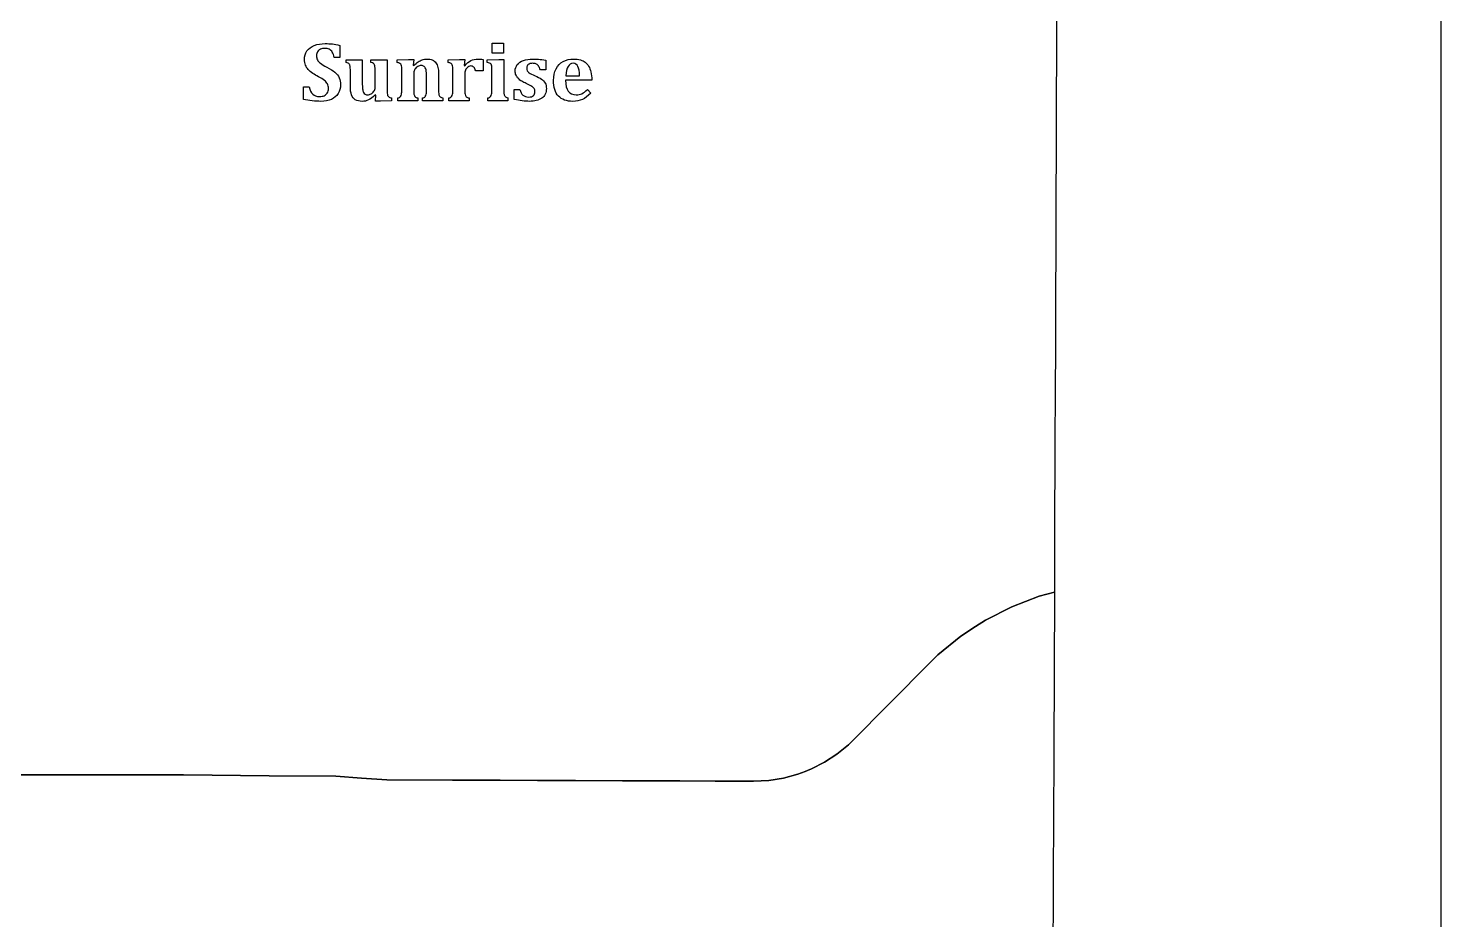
# Model space of a CAD drawing. Extents: x 0 to 800, y 146 to 730.
# Drawn here: x 671.9 to 800, y 456.5 to 537.4 of the extents above; entities that cross this region are included whole.
import ezdxf

# ---------------------------------------------------------------- set-up
doc = ezdxf.new("R2010")
doc.units = 0
doc.layers.get('0').update_dxf_attribs({"linetype": 'CONTINUOUS'})

msp = doc.modelspace()

# ---------------------------------------------------------------- linework, layer by layer
at = {"color": 7}
for points in [[(0, 730), (800, 730), (800, 146), (0, 146), (0, 730)], [(700.14784, 535.803064), (700.14784, 534.715568), (699.634088, 534.715568)], [(714.98284, 536.001832), (714.98284, 535.08308), (713.955344, 535.08308), (713.955344, 536.001832), (714.98284, 536.001832)], [(700.714048, 534.25804), (700.714088, 534.505584)], [(700.714088, 534.505584), (702.17284, 534.505584), (702.17284, 532.424336)], [(702.956544, 534.258056), (702.956544, 534.50556), (704.41904, 534.50556), (704.41904, 531.88056)], [(705.337896, 534.250552), (705.337896, 534.505552), (706.3654, 534.535552), (706.837896, 534.535552), (706.781656, 533.995552), (706.826616, 533.984272)], [(709.97284, 534.250576), (709.97284, 534.505576), (711.000344, 534.535576), (711.47284, 534.535576), (711.420344, 533.969336)], [(713.137808, 534.51684), (713.137808, 533.48184), (712.459064, 533.48184)], [(713.512856, 534.250552), (713.512856, 534.505552), (714.544104, 534.535552), (715.012856, 534.535552), (715.012856, 531.869304)], [(718.8304, 534.445608), (718.8304, 533.571856), (718.3354, 533.571856)], [(701.088984, 532.049336), (701.088984, 533.421832)], [(703.331568, 531.974312), (703.331568, 533.421808)], [(705.754096, 531.865552), (705.754096, 533.4068)], [(706.83784, 533.313048), (706.83784, 531.869304)], [(709.084144, 533.241752), (709.084144, 531.869256)], [(710.38904, 531.865576), (710.38904, 533.406824)], [(711.420344, 533.969336), (711.469064, 533.958056)], [(711.472776, 533.065576), (711.472776, 531.869328)], [(713.92912, 531.865584), (713.92912, 533.609336)], [(720.634088, 533.039336), (721.88284, 533.039336)], [(696.844088, 530.894352), (696.844088, 532.049352), (697.35784, 532.049336)], [(708.000368, 531.865584), (708.000368, 532.866832)], [(715.957872, 530.901888), (715.957872, 531.798136), (716.460344, 531.79808)], [(722.992808, 532.634368), (720.615312, 532.634368)], [(722.59156, 531.798112), (722.895344, 531.46808)], [(704.83152, 531.036808), (704.83152, 530.78556), (703.81152, 530.7518), (703.357768, 530.7518), (703.391528, 531.2918), (703.346488, 531.30308)], [(707.197816, 531.033048), (707.197816, 530.785552), (705.386568, 530.785552), (705.386568, 531.033048)], [(709.46284, 530.785584), (707.644088, 530.785584), (707.644088, 531.03308)], [(709.462864, 531.032992), (709.46284, 530.785584)], [(711.870264, 531.033072), (711.870264, 530.785576), (710.021512, 530.785576), (710.021512, 531.033072)], [(715.387824, 531.033088), (715.387824, 530.785592), (713.557824, 530.785592), (713.55784, 531.03308)]]:
    msp.add_lwpolyline(points, dxfattribs=at)
at = {"color": 1}
for points in [[(765.165625, 541.68125), (765.115625, 530.071875), (765.103125, 526.175), (765.084375, 522.096875), (765.04375, 508.415625), (765.03125, 504.43125), (764.996875, 499.7875), (764.975, 491.246875), (764.9625, 486.228125), (763.584375, 485.859375), (761.0875, 484.896875), (758.70625, 483.678125), (757.809375, 483.09375), (756.465625, 482.21875), (754.3875, 480.53125), (753.421875, 479.559375), (750.265625, 476.3875), (746.2625, 472.36875), (745.225, 471.525), (744.103125, 470.79375), (742.9125, 470.184375), (742.55, 470.046875), (742.34375, 469.965625), (741.665625, 469.703125), (740.375, 469.35625), (739.053125, 469.146875), (737.665625, 469.078125), (734.1875, 469.078125), (730.9625, 469.1), (729.9125, 469.103125), (725.778125, 469.121875), (721.521875, 469.1375), (718.065625, 469.15), (714.671875, 469.1625), (710.36875, 469.178125), (704.40625, 469.203125), (702.09375, 469.3625), (699.771875, 469.521875), (693.7375, 469.571875), (685.94375, 469.640625), (677.934375, 469.65625), (675.484375, 469.659375), (670.315625, 469.665625)], [(670.315625, 469.665625), (675.484375, 469.659375), (677.934375, 469.65625), (685.94375, 469.640625), (693.7375, 469.571875), (699.771875, 469.521875), (702.09375, 469.3625), (704.40625, 469.203125), (710.36875, 469.178125), (714.671875, 469.1625), (718.065625, 469.15), (721.521875, 469.1375), (725.778125, 469.121875), (729.9125, 469.103125), (730.9625, 469.1), (734.1875, 469.078125), (737.665625, 469.078125), (739.053125, 469.146875), (740.375, 469.35625), (741.665625, 469.703125), (742.34375, 469.965625), (742.55, 470.046875), (742.9125, 470.184375), (744.103125, 470.79375), (745.225, 471.525), (746.2625, 472.36875), (750.265625, 476.3875), (753.421875, 479.559375), (754.3875, 480.53125), (756.465625, 482.21875), (757.809375, 483.09375), (758.70625, 483.678125), (761.0875, 484.896875), (763.584375, 485.859375), (764.9625, 486.228125), (764.90625, 471.759375), (764.875, 465.365625), (764.85625, 460.778125), (764.821875, 451.640625)]]:
    msp.add_lwpolyline(points, dxfattribs=at)
at = {"color": 7}
for points in [[(697.151592, 535.30804), (697.304088, 535.52304), (697.524712, 535.68616), (697.813464, 535.797416)], [(697.813464, 535.797416), (698.102216, 535.908664), (698.436592, 535.964288), (698.816592, 535.964296)], [(698.816592, 535.964296), (699.039088, 535.964288), (699.251592, 535.952456), (699.454088, 535.928696)], [(699.454088, 535.928696), (699.656592, 535.904936), (699.88784, 535.863096), (700.14784, 535.803064)], [(696.92284, 534.524296), (696.92284, 534.831792), (696.99908, 535.09304), (697.151592, 535.30804)], [(697.01472, 534.01804), (696.95344, 534.16804), (696.92284, 534.336792), (696.92284, 534.524296)], [(698.111592, 535.22748), (698.046552, 535.128728), (698.014088, 535.009352), (698.014088, 534.86936)], [(698.014088, 534.86936), (698.014088, 534.724352), (698.042248, 534.598728), (698.098464, 534.49248)], [(698.098464, 534.49248), (698.154704, 534.386232), (698.249088, 534.28248), (698.381592, 534.181232)], [(698.37784, 535.450608), (698.265336, 535.400608), (698.176592, 535.326224), (698.111592, 535.22748)], [(698.760344, 535.525568), (698.61784, 535.52556), (698.490336, 535.500528), (698.37784, 535.450608)], [(699.176592, 535.443064), (699.066592, 535.498024), (698.92784, 535.52556), (698.760344, 535.525568)], [(699.452216, 535.186192), (699.378456, 535.30244), (699.286592, 535.388064), (699.176592, 535.443064)], [(699.634088, 534.715568), (699.586568, 534.913064), (699.52596, 535.069936), (699.452216, 535.186192)], [(706.826616, 533.984272), (706.981616, 534.121768), (707.117864, 534.229888), (707.235368, 534.308648)], [(707.235368, 534.308648), (707.352864, 534.387368), (707.475992, 534.449888), (707.604744, 534.496144)], [(707.604744, 534.496144), (707.733488, 534.542384), (707.869112, 534.565504), (708.011616, 534.565504)], [(708.011616, 534.565504), (708.216616, 534.565496), (708.386616, 534.536144), (708.521616, 534.477376)], [(708.521616, 534.477376), (708.656616, 534.418656), (708.765984, 534.333), (708.849744, 534.220504)], [(711.469064, 533.958056), (711.65156, 534.173056), (711.839056, 534.328056), (712.03156, 534.423056)], [(712.03156, 534.423056), (712.224056, 534.518056), (712.432808, 534.565552), (712.657808, 534.56556)], [(712.657808, 534.56556), (712.810304, 534.565552), (712.970304, 534.54932), (713.137808, 534.51684)], [(716.231648, 534.055584), (716.361648, 534.220576), (716.547272, 534.346832), (716.78852, 534.434336)], [(716.78852, 534.434336), (717.029768, 534.521832), (717.305392, 534.565576), (717.6154, 534.565584)], [(717.6154, 534.565584), (717.797896, 534.565576), (717.976648, 534.558384), (718.151648, 534.543104)], [(718.151648, 534.543104), (718.326648, 534.528064), (718.552896, 534.495584), (718.8304, 534.445608)], [(719.747216, 533.671208), (719.898464, 533.964952), (720.11284, 534.187456), (720.390344, 534.338712)], [(720.390344, 534.338712), (720.66784, 534.489952), (720.990336, 534.565576), (721.35784, 534.565584)], [(721.35784, 534.565584), (721.585336, 534.565576), (721.784712, 534.539344), (721.955968, 534.486864)], [(721.955968, 534.486864), (722.127216, 534.434384), (722.274088, 534.36124), (722.396592, 534.267488)], [(697.273464, 533.603672), (697.162216, 533.729912), (697.075968, 533.86804), (697.01472, 534.01804)], [(697.676592, 533.256792), (697.519088, 533.361792), (697.384712, 533.477416), (697.273464, 533.603672)], [(698.205344, 532.95304), (698.010336, 533.050544), (697.834088, 533.151792), (697.676592, 533.256792)], [(698.381592, 534.181232), (698.514088, 534.079976), (698.706592, 533.964352), (698.959088, 533.83436)], [(698.959088, 533.83436), (699.266592, 533.674352), (699.508464, 533.51748), (699.68472, 533.363736)], [(699.68472, 533.363736), (699.86096, 533.209976), (699.99096, 533.04248), (700.07472, 532.861232)], [(700.880928, 534.19804), (700.839648, 534.22052), (700.784048, 534.24052), (700.714048, 534.25804)], [(700.978424, 534.12308), (700.954664, 534.1506), (700.922184, 534.17556), (700.880928, 534.19804)], [(701.034664, 534.031208), (701.020904, 534.064968), (701.002184, 534.095608), (700.978424, 534.12308)], [(701.066504, 533.918712), (701.059304, 533.959912), (701.048344, 533.997432), (701.034664, 534.031208)], [(701.083384, 533.744336), (701.079384, 533.819296), (701.074024, 533.877456), (701.066504, 533.918712)], [(701.088984, 533.421832), (701.088984, 533.561832), (701.087384, 533.669328), (701.083384, 533.744336)], [(703.177792, 534.162432), (703.132832, 534.196192), (703.05904, 534.228032), (702.956544, 534.258056)], [(703.277168, 534.036808), (703.255888, 534.086808), (703.222768, 534.12868), (703.177792, 534.162432)], [(703.320288, 533.828688), (703.313088, 533.917432), (703.298368, 533.986808), (703.277168, 534.036808)], [(703.331568, 533.421808), (703.331568, 533.604304), (703.327568, 533.739928), (703.320288, 533.828688)], [(705.591024, 534.162424), (705.542304, 534.196184), (705.457896, 534.225544), (705.337896, 534.250552)], [(705.699776, 534.031176), (705.676016, 534.084936), (705.639776, 534.128672), (705.591024, 534.162424)], [(705.744736, 533.817424), (705.738336, 533.906176), (705.723456, 533.977424), (705.699776, 534.031176)], [(705.754096, 533.4068), (705.754096, 533.5918), (705.750896, 533.728672), (705.744736, 533.817424)], [(706.94284, 533.644928), (706.87284, 533.541176), (706.83784, 533.430552), (706.83784, 533.313048)], [(707.201592, 533.88868), (707.099088, 533.82988), (707.01284, 533.748672), (706.94284, 533.644928)], [(707.49784, 533.9768), (707.40284, 533.9768), (707.304088, 533.94744), (707.201592, 533.88868)], [(707.670344, 533.95432), (707.625304, 533.96928), (707.56784, 533.9768), (707.49784, 533.9768)], [(707.790344, 533.88496), (707.755304, 533.91624), (707.715304, 533.93936), (707.670344, 533.95432)], [(707.885968, 533.76496), (707.857248, 533.81368), (707.825328, 533.853704), (707.790344, 533.88496)], [(707.953488, 533.58308), (707.937248, 533.65556), (707.914768, 533.716208), (707.885968, 533.76496)], [(707.989088, 533.303712), (707.981888, 533.417456), (707.969728, 533.510584), (707.953488, 533.58308)], [(708.000368, 532.866832), (708.00036, 533.044328), (707.996368, 533.189952), (707.989088, 533.303712)], [(708.849744, 534.220504), (708.933488, 534.108), (708.993488, 533.970504), (709.029744, 533.808)], [(709.029744, 533.808), (709.065984, 533.645504), (709.084144, 533.456752), (709.084144, 533.241752)], [(710.225968, 534.162448), (710.177248, 534.196208), (710.09284, 534.225568), (709.97284, 534.250576)], [(710.33472, 534.0312), (710.31096, 534.08496), (710.27472, 534.128696), (710.225968, 534.162448)], [(710.37968, 533.817448), (710.37328, 533.9062), (710.3584, 533.977448), (710.33472, 534.0312)], [(710.38904, 533.406824), (710.389032, 533.591824), (710.38584, 533.728696), (710.37968, 533.817448)], [(711.484056, 533.358072), (711.476856, 533.293112), (711.472776, 533.195576), (711.472776, 533.065576)], [(711.530936, 533.5512), (711.507176, 533.48744), (711.491576, 533.423072), (711.484056, 533.358072)], [(711.650936, 533.738704), (711.594696, 533.677424), (711.55468, 533.614944), (711.530936, 533.5512)], [(711.834688, 533.8812), (711.768448, 533.84744), (711.707184, 533.799944), (711.650936, 533.738704)], [(712.01656, 533.93184), (711.96152, 533.93184), (711.900936, 533.91496), (711.834688, 533.8812)], [(712.292184, 533.815592), (712.223464, 533.893112), (712.13156, 533.93184), (712.01656, 533.93184)], [(712.459064, 533.48184), (712.416584, 533.62684), (712.360936, 533.738088), (712.292184, 533.815592)], [(713.720984, 534.188712), (713.667224, 534.212472), (713.597856, 534.233112), (713.512856, 534.250552)], [(713.84848, 534.085584), (713.8172, 534.130544), (713.77472, 534.164944), (713.720984, 534.188712)], [(713.91224, 533.905584), (713.90096, 533.980544), (713.87976, 534.040576), (713.84848, 534.085584)], [(713.92912, 533.609336), (713.92912, 533.731832), (713.92352, 533.830584), (713.91224, 533.905584)], [(716.036648, 533.470584), (716.036648, 533.695584), (716.101608, 533.890584), (716.231648, 534.055584)], [(716.115368, 533.095584), (716.062888, 533.20808), (716.036648, 533.33308), (716.036648, 533.470584)], [(716.329112, 532.78996), (716.239112, 532.881208), (716.167864, 532.98308), (716.115368, 533.095584)], [(717.229144, 534.06312), (717.131648, 533.98816), (717.082896, 533.88312), (717.082896, 533.74812)], [(717.082896, 533.74812), (717.082896, 533.65312), (717.100416, 533.571872), (717.135376, 533.504376)], [(717.135376, 533.504376), (717.170336, 533.436856), (717.232872, 533.371248), (717.322872, 533.307496)], [(717.622896, 534.175624), (717.457896, 534.175616), (717.326648, 534.138104), (717.229144, 534.06312)], [(717.322872, 533.307496), (717.412872, 533.243736), (717.586624, 533.15812), (717.84412, 533.050624)], [(717.919144, 534.124984), (717.836648, 534.158744), (717.737896, 534.175624), (717.622896, 534.175624)], [(717.84412, 533.050624), (718.07912, 532.95312), (718.270368, 532.851248), (718.417872, 532.745)], [(718.146024, 533.943104), (718.077304, 534.0306), (718.001648, 534.091232), (717.919144, 534.124984)], [(718.3354, 533.571856), (718.27788, 533.731856), (718.214768, 533.855608), (718.146024, 533.943104)], [(719.520344, 532.62308), (719.520344, 533.02808), (719.595944, 533.377456), (719.747216, 533.671208)], [(720.838464, 533.88308), (720.724712, 533.68808), (720.656592, 533.406832), (720.634088, 533.039336)], [(721.29784, 534.175584), (721.105336, 534.175576), (720.952216, 534.07808), (720.838464, 533.88308)], [(721.73284, 533.894336), (721.64284, 534.081832), (721.49784, 534.175576), (721.29784, 534.175584)], [(721.88284, 533.039336), (721.87284, 533.421832), (721.82284, 533.706832), (721.73284, 533.894336)], [(722.396592, 534.267488), (722.519088, 534.173736), (722.620336, 534.060608), (722.700344, 533.928112)], [(722.700344, 533.928112), (722.795336, 533.770616), (722.866584, 533.590616), (722.914088, 533.388112)], [(722.914088, 533.388112), (722.964088, 533.180616), (722.990328, 532.92936), (722.992808, 532.634368)], [(697.35784, 532.049336), (697.42032, 531.751832), (697.524712, 531.52996), (697.670968, 531.383712)], [(698.73784, 532.626792), (698.610336, 532.729288), (698.43284, 532.83804), (698.205344, 532.95304)], [(699.015344, 532.302416), (698.957824, 532.416168), (698.865336, 532.524288), (698.73784, 532.626792)], [(698.99472, 531.481168), (699.066, 531.592416), (699.101592, 531.731792), (699.101592, 531.899296)], [(699.101592, 531.899296), (699.101592, 532.054288), (699.072872, 532.188664), (699.015344, 532.302416)], [(700.200344, 532.22936), (700.200336, 531.921856), (700.129064, 531.654984), (699.986592, 531.428736)], [(700.07472, 532.861232), (700.158464, 532.679984), (700.200336, 532.469352), (700.200344, 532.22936)], [(701.193984, 531.308712), (701.123984, 531.49996), (701.088984, 531.746832), (701.088984, 532.049336)], [(702.17284, 532.424336), (702.17284, 532.184328), (702.18004, 531.996832), (702.19532, 531.861832)], [(702.19532, 531.861832), (702.21028, 531.726832), (702.23908, 531.61996), (702.281568, 531.541208)], [(703.224696, 531.642432), (703.295976, 531.746184), (703.331568, 531.856808), (703.331568, 531.974312)], [(704.41904, 531.88056), (704.41904, 531.69056), (704.42224, 531.551808), (704.4284, 531.464312)], [(705.729696, 531.374304), (705.745936, 531.464304), (705.754096, 531.628048), (705.754096, 531.865552)], [(706.83784, 531.869304), (706.83784, 531.6318), (706.84504, 531.4668), (706.86032, 531.374304)], [(707.975968, 531.372456), (707.992208, 531.463704), (708.000368, 531.62808), (708.000368, 531.865584)], [(709.084144, 531.869256), (709.084136, 531.759256), (709.085744, 531.656128), (709.089744, 531.55988)], [(710.36464, 531.374328), (710.38088, 531.464328), (710.38904, 531.628072), (710.38904, 531.865576)], [(711.472776, 531.869328), (711.472776, 531.631824), (711.481496, 531.465576), (711.499016, 531.370576)], [(713.90472, 531.374336), (713.92096, 531.464336), (713.92912, 531.62808), (713.92912, 531.865584)], [(715.012856, 531.869304), (715.012856, 531.729304), (715.014456, 531.621176), (715.018456, 531.544928)], [(716.645992, 532.544336), (716.524736, 532.616816), (716.419112, 532.698704), (716.329112, 532.78996)], [(716.460344, 531.79808), (716.520344, 531.570584), (716.615344, 531.39996), (716.745344, 531.286208)], [(717.034112, 532.345584), (716.896616, 532.405584), (716.76724, 532.471832), (716.645992, 532.544336)], [(717.553488, 532.08496), (717.45224, 532.1512), (717.279112, 532.23808), (717.034112, 532.345584)], [(717.770992, 531.876832), (717.727232, 531.949312), (717.654736, 532.018704), (717.553488, 532.08496)], [(717.836592, 531.614336), (717.836592, 531.716832), (717.814672, 531.804336), (717.770992, 531.876832)], [(718.417872, 532.745), (718.565368, 532.638744), (718.677872, 532.516248), (718.755376, 532.377496)], [(718.755376, 532.377496), (718.832896, 532.238744), (718.871624, 532.076872), (718.871624, 531.891872)], [(718.871624, 531.891872), (718.871624, 531.689376), (718.834104, 531.515), (718.75912, 531.368752)], [(719.960968, 531.203712), (719.667216, 531.522456), (719.520344, 531.995584), (719.520344, 532.62308)], [(720.615312, 532.634368), (720.617712, 532.181864), (720.698432, 531.848736), (720.857184, 531.634992)], [(722.09656, 531.42124), (722.249056, 531.49252), (722.414056, 531.618112), (722.59156, 531.798112)], [(697.622216, 530.768728), (697.345968, 530.797448), (697.086592, 530.839368), (696.844088, 530.894352)], [(698.419088, 530.725608), (698.164088, 530.725608), (697.898464, 530.740008), (697.622216, 530.768728)], [(697.670968, 531.383712), (697.817216, 531.237456), (698.031592, 531.164336), (698.314088, 531.164336)], [(698.314088, 531.164336), (698.461592, 531.164336), (698.594088, 531.189296), (698.711592, 531.239296)], [(699.364088, 530.90748), (699.091592, 530.786232), (698.776592, 530.725608), (698.419088, 530.725608)], [(698.711592, 531.239296), (698.829088, 531.289296), (698.923464, 531.36992), (698.99472, 531.481168)], [(699.986592, 531.428736), (699.844088, 531.20248), (699.636592, 531.028728), (699.364088, 530.90748)], [(701.537112, 530.873712), (701.37836, 530.972456), (701.263984, 531.117456), (701.193984, 531.308712)], [(702.172736, 530.725584), (701.907736, 530.725584), (701.695864, 530.774944), (701.537112, 530.873712)], [(702.723984, 530.85308), (702.541488, 530.76808), (702.357736, 530.725584), (702.172736, 530.725584)], [(702.281568, 531.541208), (702.324048, 531.462488), (702.375944, 531.40496), (702.437192, 531.368712)], [(702.437192, 531.368712), (702.498472, 531.332472), (702.576568, 531.314312), (702.671568, 531.314312)], [(702.671568, 531.314312), (702.764064, 531.314312), (702.861568, 531.343032), (702.964064, 531.40056)], [(703.346488, 531.30308), (703.113984, 531.08808), (702.906488, 530.93808), (702.723984, 530.85308)], [(702.964064, 531.40056), (703.066568, 531.45808), (703.15344, 531.53868), (703.224696, 531.642432)], [(704.4284, 531.464312), (704.4348, 531.376808), (704.44904, 531.306808), (704.47152, 531.254312)], [(704.47152, 531.254312), (704.494, 531.201832), (704.53024, 531.15868), (704.580272, 531.124936)], [(704.580272, 531.124936), (704.630272, 531.091176), (704.714016, 531.061816), (704.83152, 531.036808)], [(705.386568, 531.033048), (705.506568, 531.065528), (705.589696, 531.108008), (705.635944, 531.160552)], [(705.635944, 531.160552), (705.682184, 531.213032), (705.713464, 531.284304), (705.729696, 531.374304)], [(706.86032, 531.374304), (706.87536, 531.2818), (706.90592, 531.208672), (706.952192, 531.154928)], [(706.952192, 531.154928), (706.998432, 531.101168), (707.080312, 531.060552), (707.197816, 531.033048)], [(707.644088, 531.03308), (707.759088, 531.0606), (707.839088, 531.10124), (707.884088, 531.15496)], [(707.884088, 531.15496), (707.929048, 531.20872), (707.959688, 531.281208), (707.975968, 531.372456)], [(709.089744, 531.55988), (709.093744, 531.463624), (709.102864, 531.386752), (709.117824, 531.329256)], [(709.117824, 531.329256), (709.132864, 531.271736), (709.153424, 531.22488), (709.179744, 531.188632)], [(709.179744, 531.188632), (709.205984, 531.152392), (709.242864, 531.121752), (709.290368, 531.096752)], [(709.290368, 531.096752), (709.337888, 531.071792), (709.39536, 531.050512), (709.462864, 531.032992)], [(710.021512, 531.033072), (710.141512, 531.065552), (710.22464, 531.108032), (710.270888, 531.160576)], [(710.270888, 531.160576), (710.317128, 531.213056), (710.348408, 531.284328), (710.36464, 531.374328)], [(711.499016, 531.370576), (711.516536, 531.275576), (711.551496, 531.2012), (711.604016, 531.147448)], [(711.604016, 531.147448), (711.656496, 531.093688), (711.745264, 531.055576), (711.870264, 531.033072)], [(713.55784, 531.03308), (713.680344, 531.06556), (713.76472, 531.10804), (713.810968, 531.160584)], [(713.810968, 531.160584), (713.857208, 531.213064), (713.888488, 531.284336), (713.90472, 531.374336)], [(715.018456, 531.544928), (715.022456, 531.468688), (715.027816, 531.409928), (715.035336, 531.36868)], [(715.035336, 531.36868), (715.042536, 531.3274), (715.053416, 531.29052), (715.067176, 531.258048)], [(715.067176, 531.258048), (715.080936, 531.225568), (715.099016, 531.195568), (715.121576, 531.168048)], [(715.121576, 531.168048), (715.144056, 531.140528), (715.176616, 531.115568), (715.219072, 531.093088)], [(715.219072, 531.093088), (715.261552, 531.070608), (715.317824, 531.050608), (715.387824, 531.033088)], [(717.33412, 530.72564), (716.921624, 530.72564), (716.462872, 530.78436), (715.957872, 530.901888)], [(716.745344, 531.286208), (716.875344, 531.172456), (717.049088, 531.115584), (717.266592, 531.115584)], [(717.266592, 531.115584), (717.454088, 531.115584), (717.595968, 531.158064), (717.692216, 531.24308)], [(717.958496, 530.795), (717.769744, 530.74876), (717.561624, 530.72564), (717.33412, 530.72564)], [(717.692216, 531.24308), (717.788464, 531.32808), (717.836592, 531.451832), (717.836592, 531.614336)], [(718.44412, 531.006872), (718.30912, 530.911872), (718.147248, 530.841248), (717.958496, 530.795)], [(718.75912, 531.368752), (718.68416, 531.222496), (718.57912, 531.101872), (718.44412, 531.006872)], [(721.275344, 530.725584), (720.69284, 530.725584), (720.254712, 530.88496), (719.960968, 531.203712)], [(720.857184, 531.634992), (721.015936, 531.42124), (721.257808, 531.314368), (721.582808, 531.314368)], [(722.13784, 530.894336), (721.88784, 530.781832), (721.600336, 530.725584), (721.275344, 530.725584)], [(721.582808, 531.314368), (721.772808, 531.314368), (721.944056, 531.349968), (722.09656, 531.42124)], [(722.895344, 531.46808), (722.640336, 531.19808), (722.38784, 531.006832), (722.13784, 530.894336)]]:
    msp.add_open_spline(points, degree=3, dxfattribs=at)

doc.saveas('drawing.dxf')
